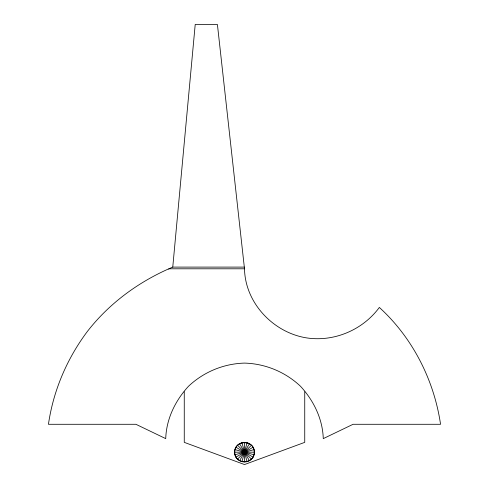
<?xml version="1.0" encoding="UTF-8"?>
<svg xmlns="http://www.w3.org/2000/svg" width="489" height="489" viewBox="0 0 489 489"><rect width="100%" height="100%" fill="white"/><g stroke="black" fill="none" stroke-linecap="round" stroke-linejoin="round"><path stroke-width="0.73" d="M172.764 267.098L195.215 24.45L217.409 24.45L244.5 268.797C245.142 302.648 272.728 332.013 305.601 337.734C333.516 342.416 362.612 330.161 379.342 307.44C412.539 337.685 434.049 379.953 440.552 424.287L353.089 424.287L323.272 438.627C322.654 418.939 313.73 400.668 300.546 386.31C285.332 371.952 265.411 363.7 244.5 363.095C223.589 363.7 203.668 371.952 188.454 386.31C175.27 400.668 166.346 418.939 165.728 438.627L135.911 424.287L48.448 424.287C53.295 390.674 66.975 358.712 87.293 331.554C109.505 302.905 139.463 281.151 172.764 267.098L244.311 267.098M234.671 452.184C234.194 439.562 254.806 439.562 254.329 452.184C254.806 464.813 234.194 464.813 234.671 452.184L254.329 452.184M241.957 461.677L247.043 442.692M239.586 460.699L249.414 443.676M237.55 459.134A9.829 9.829 0 0 1 241.957 442.692A9.829 9.829 0 0 1 253.993 454.727A9.829 9.829 0 0 1 237.55 459.134L251.45 445.234M235.985 457.099L253.015 447.27M168.668 269.115L169.31 268.797L244.5 268.797M235.007 454.727L253.993 449.642M235.007 449.642L253.993 454.727M235.985 447.27L253.015 457.099M237.55 445.234L251.45 459.134M239.586 443.676L249.414 460.699M241.957 442.692L247.043 461.677M304.739 391.775L304.739 442.356L244.5 464.55L184.261 442.356L184.261 391.775M244.5 442.356L244.5 462.013"/></g></svg>
